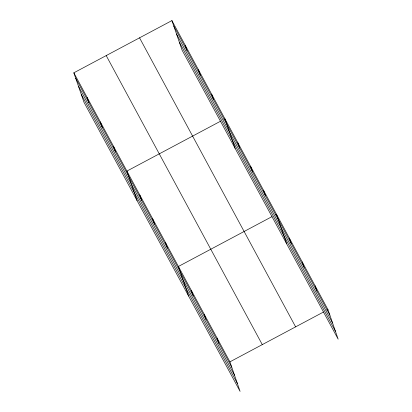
<?xml version="1.0" encoding="UTF-8"?>
<svg xmlns="http://www.w3.org/2000/svg" width="412" height="412" viewBox="0 0 412 412"><rect width="100%" height="100%" fill="white"/><g stroke="black" fill="none" stroke-linecap="round" stroke-linejoin="round"><path stroke-width="0.62" d="M73.841 72.816L229.922 361.849L240.098 391.4L84.017 102.367L73.841 72.816L171.902 20.6L327.983 309.633L338.159 339.184L182.078 50.151L171.902 20.6M220.508 121.246L126.911 171.083L137.088 200.639M223.855 119.465L224.967 118.872L235.144 148.423M272.013 216.63L178.417 266.466L188.593 296.017M275.36 214.848L276.478 214.25L286.649 243.806M229.922 361.849L323.518 312.013M326.865 310.226L327.983 309.633M173.771 26.033L329.852 315.067M176.516 33.995L332.592 323.029M179.338 42.194L335.414 331.227M139.544 37.832L295.62 326.865M106.203 55.584L262.279 344.617M75.715 78.249L231.791 367.283M78.455 86.206L234.531 375.239M81.277 94.405L237.358 383.443M315.103 285.789L316.977 291.222M302.228 261.944L304.097 267.378M289.353 238.1L291.222 243.533M263.598 190.406L265.472 195.839M250.723 166.561L252.592 171.995M237.848 142.717L239.717 148.15M211.701 94.302L213.576 99.735M198.435 69.736L200.309 75.169M185.168 45.166L187.038 50.604M217.047 338.005L218.916 343.438M204.167 314.155L206.041 319.588M191.292 290.311L193.161 295.744M165.542 242.622L167.411 248.055M152.661 218.777L154.536 224.21M139.786 194.933L141.656 200.366M113.645 146.518L115.515 151.951M100.379 121.947L102.248 127.385M87.107 97.381L88.982 102.815"/></g></svg>
